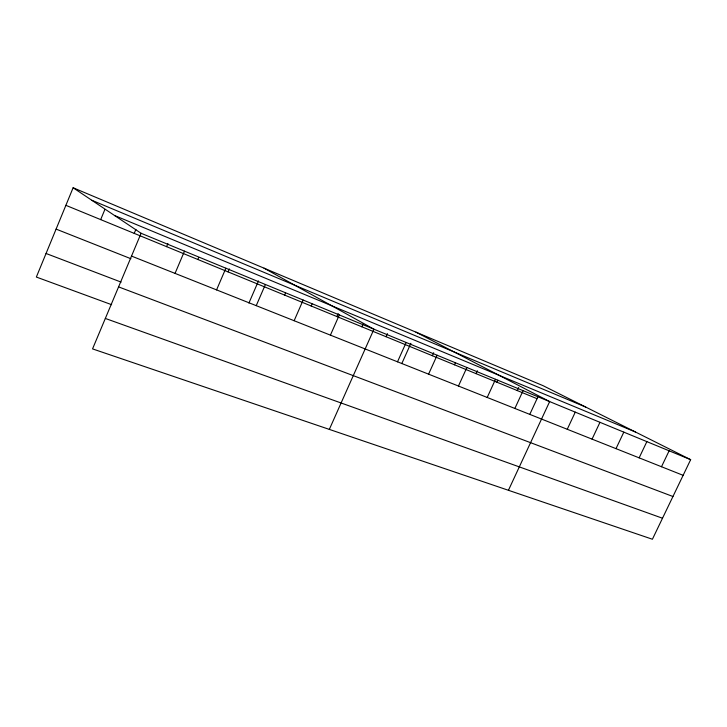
<?xml version="1.0" encoding="UTF-8"?>
<svg xmlns="http://www.w3.org/2000/svg" width="727" height="727" viewBox="0 0 727 727"><rect width="100%" height="100%" fill="white"/><g stroke="black" fill="none" stroke-linecap="round" stroke-linejoin="round"><path stroke-width="1.09" d="M73.118 187.757L141.093 233.276L92.547 348.896L652.41 539.243L690.65 459.673L543.087 385.683L73.118 187.757L36.35 277.051L111.631 304.686M100.671 219.618L104.888 209.476M134.222 233.385L135.885 229.405M166.592 246.662L167.91 243.554M175.043 273.388L184.485 251.151M197.844 259.484L198.707 257.458M216.573 289.891L225.879 268.208M228.033 271.88L229.323 268.881M248.907 303.068L258.494 280.913M256.231 305.658L265.4 284.493M284.63 295.098L285.52 293.045M294.135 320.725L303.177 300.051M311.174 305.994L312.065 303.977M336.901 316.554L338.219 313.564M330.412 335.138L339.327 314.945M361.846 326.796L363.155 323.851M329.331 429.403L373.951 329.204L264.01 268.154M386.046 336.719L387.427 333.62M397.505 361.81L406.175 342.481M401.795 363.582L410.9 343.308M432.329 355.712L433.683 352.713M428.576 374.16L437.136 355.239M454.475 364.8L455.375 362.837M458.455 386.028L466.898 367.498M475.994 373.633L477.33 370.725M487.199 397.46L495.532 379.294M496.923 382.22L497.868 380.157M517.26 390.572L518.669 387.527M514.87 408.456L523.095 390.644M529.81 414.335L537.98 396.688M508.437 490.289L549.657 401.586L415.926 332.13M567.251 429.275L575.266 412.136M592.06 439.135L599.966 422.314M616.005 448.65L623.821 432.138M639.142 457.846L646.857 441.634M661.497 466.734L669.122 450.804M105.333 318.444L662.506 518.233M118.583 286.892L672.948 496.505M46.055 253.487L121.109 282.103M56.097 229.105L130.924 258.73M131.514 256.086L683.126 475.331M65.884 205.332L537.053 398.687M141.093 233.276L690.65 459.673M114.512 215.483L635.471 432.011M91.756 200.243L585.708 407.056"/></g></svg>
